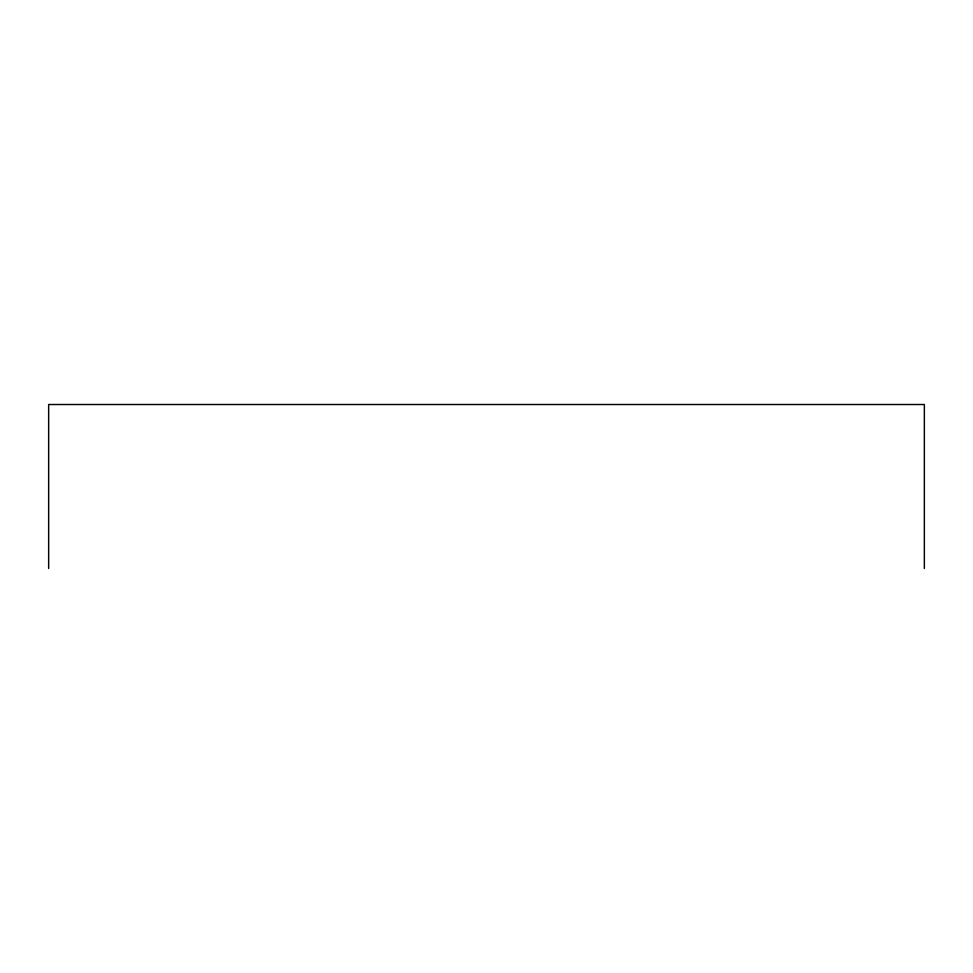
<?xml version="1.0" encoding="UTF-8"?>
<svg xmlns="http://www.w3.org/2000/svg" width="973" height="973" viewBox="0 0 973 973"><rect width="100%" height="100%" fill="white"/><g stroke="black" fill="none" stroke-linecap="round" stroke-linejoin="round"><path stroke-width="1.46" d="M924.35 568.487L924.35 404.513L48.65 404.513L48.65 568.487"/></g></svg>
